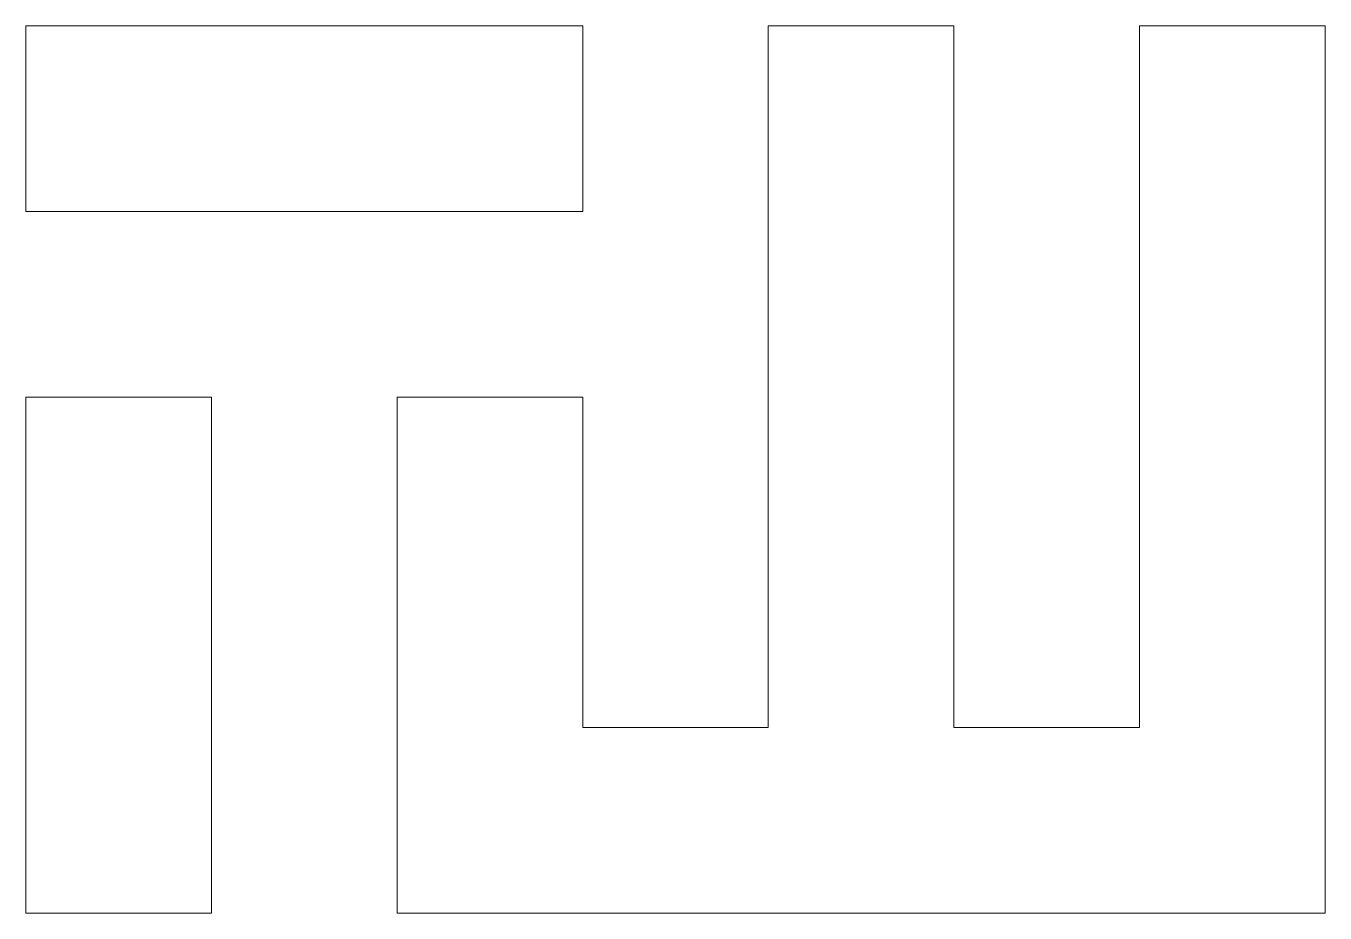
# Model space of a CAD drawing. Header units: millimetres. Extents: x 177.5 to 272, y 195.1 to 259.6.
import ezdxf

# ---------------------------------------------------------------- set-up
doc = ezdxf.new("R2010")
doc.units = ezdxf.units.MM
doc.layers.add('VISIBLE', color=7, linetype='Continuous', lineweight=0)

msp = doc.modelspace()

# ---------------------------------------------------------------- linework, layer by layer
at = {"layer": 'VISIBLE'}
for p, q in [((177.534, 259.6), (218.034, 259.6)), ((177.534, 246.1), (177.534, 259.6)), ((218.034, 259.6), (218.034, 246.1)), ((231.534, 208.6), (231.534, 259.6)), ((231.534, 259.6), (245.034, 259.6)), ((245.034, 259.6), (245.034, 208.6)), ((258.534, 259.6), (272.034, 259.6)), ((258.534, 208.6), (258.534, 259.6)), ((272.034, 259.6), (272.034, 195.1)), ((218.034, 246.1), (177.534, 246.1)), ((177.534, 232.6), (191.034, 232.6)), ((177.534, 195.1), (177.534, 232.6)), ((191.034, 232.6), (191.034, 195.1)), ((204.534, 232.6), (218.034, 232.6)), ((204.534, 195.1), (204.534, 232.6)), ((218.034, 232.6), (218.034, 208.6)), ((218.034, 208.6), (231.534, 208.6)), ((245.034, 208.6), (258.534, 208.6)), ((191.034, 195.1), (177.534, 195.1)), ((272.034, 195.1), (204.534, 195.1))]:
    msp.add_line(p, q, dxfattribs=at)

doc.saveas('drawing.dxf')
